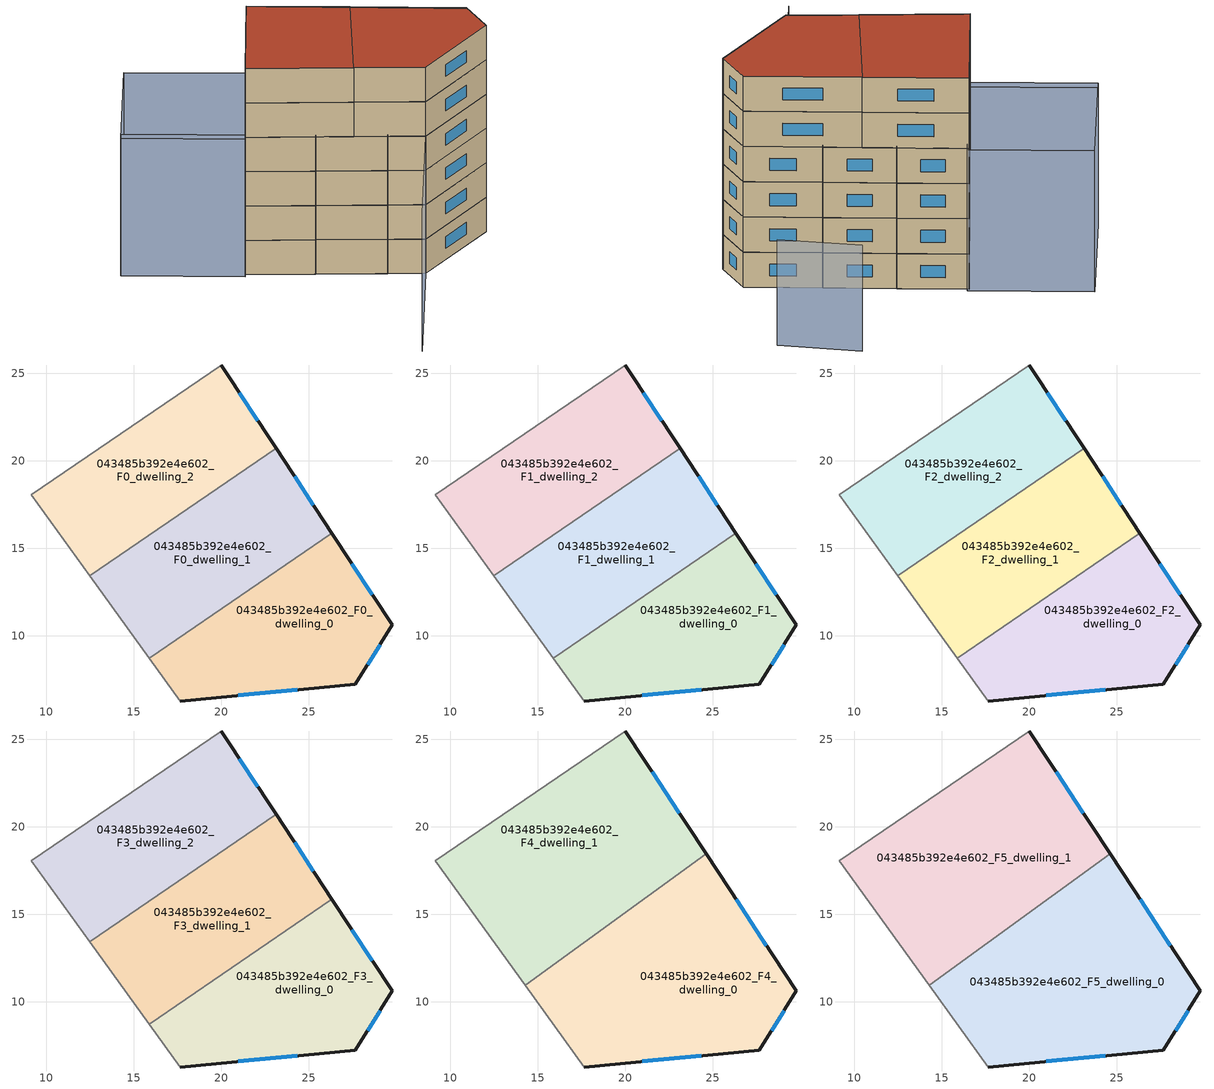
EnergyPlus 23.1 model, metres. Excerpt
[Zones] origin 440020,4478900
043485b392e4e602_F0_dwelling_0
 floor ground (EU_floor_Construction): 27.67,7.24 29.77,10.62 26.33,15.86 15.9,8.73 17.67,6.28 z0
 wall outside (EU_wall_Construction): 26.33,15.86 29.77,10.62 27.67,7.24 17.67,6.28 z0:3
 wall adiabatic (EU_wall_Construction): 17.67,6.28 15.9,8.73 z0:3
 wall to 043485b392e4e602_F0_dwelling_1 (EU_wall_Construction): 15.9,8.73 26.32,15.86 z0:3
 window (EU_Window_Construction): 27.47,14.12 28.63,12.36 / 29.07,9.5 28.36,8.36 / 24.35,6.92 20.98,6.6 z0.99:2.01
043485b392e4e602_F0_dwelling_1
 floor ground (EU_floor_Construction): 26.33,15.86 23.13,20.72 12.48,13.44 15.9,8.73 z0
 wall outside (EU_wall_Construction): 23.13,20.72 26.33,15.86 z0:3
 wall adiabatic (EU_wall_Construction): 15.9,8.73 12.48,13.44 z0:3
 wall to 043485b392e4e602_F0_dwelling_2 (EU_wall_Construction): 12.48,13.44 23.13,20.72 z0:3
 window (EU_Window_Construction): 24.19,19.11 25.27,17.47 z0.99:2.01
043485b392e4e602_F0_dwelling_2
 floor ground (EU_floor_Construction): 23.13,20.72 19.99,25.48 9.14,18.06 12.48,13.44 z0
 wall outside (EU_wall_Construction): 19.99,25.48 23.13,20.72 z0:3
 wall adiabatic (EU_wall_Construction): 12.48,13.44 9.14,18.06 19.99,25.48 z0:3
 window (EU_Window_Construction): 21.03,23.9 22.09,22.29 z0.99:2.01
043485b392e4e602_F1_dwelling_0
 floor to 043485b392e4e602_F0_dwelling_0 (EU_floor_Construction): 27.67,7.24 29.77,10.62 26.32,15.86 15.9,8.73 17.67,6.28 z3
 wall outside (EU_wall_Construction): 26.33,15.86 29.77,10.62 27.67,7.24 17.67,6.28 z3:6
 wall adiabatic (EU_wall_Construction): 17.67,6.28 15.9,8.73 z3:6
 wall to 043485b392e4e602_F1_dwelling_1 (EU_wall_Construction): 15.9,8.73 26.32,15.86 z3:6
 window (EU_Window_Construction): 27.47,14.12 28.63,12.36 / 29.07,9.5 28.36,8.36 / 24.35,6.92 20.98,6.6 z3.99:5.01
043485b392e4e602_F1_dwelling_1
 floor to 043485b392e4e602_F0_dwelling_1 (EU_floor_Construction): 26.32,15.86 23.13,20.72 12.48,13.44 15.9,8.73 z3
 wall outside (EU_wall_Construction): 23.13,20.72 26.33,15.86 z3:6
 wall adiabatic (EU_wall_Construction): 15.9,8.73 12.48,13.44 z3:6
 wall to 043485b392e4e602_F1_dwelling_2 (EU_wall_Construction): 12.48,13.44 23.13,20.72 z3:6
 window (EU_Window_Construction): 24.19,19.11 25.27,17.47 z3.99:5.01
043485b392e4e602_F1_dwelling_2
 floor to 043485b392e4e602_F0_dwelling_2 (EU_floor_Construction): 23.13,20.72 19.99,25.48 9.14,18.06 12.48,13.44 z3
 wall outside (EU_wall_Construction): 19.99,25.48 23.13,20.72 z3:6
 wall adiabatic (EU_wall_Construction): 12.48,13.44 9.14,18.06 19.99,25.48 z3:6
 window (EU_Window_Construction): 21.03,23.9 22.09,22.29 z3.99:5.01
043485b392e4e602_F2_dwelling_0
 floor to 043485b392e4e602_F1_dwelling_0 (EU_floor_Construction): 27.67,7.24 29.77,10.62 26.32,15.86 15.9,8.73 17.67,6.28 z6
 wall outside (EU_wall_Construction): 26.33,15.86 29.77,10.62 27.67,7.24 17.67,6.28 z6:9
 wall adiabatic (EU_wall_Construction): 17.67,6.28 15.9,8.73 z6:9
 wall to 043485b392e4e602_F2_dwelling_1 (EU_wall_Construction): 15.9,8.73 26.32,15.86 z6:9
 window (EU_Window_Construction): 27.47,14.12 28.63,12.36 / 29.07,9.5 28.36,8.36 / 24.35,6.92 20.98,6.6 z6.99:8.01
043485b392e4e602_F2_dwelling_1
 floor to 043485b392e4e602_F1_dwelling_1 (EU_floor_Construction): 26.32,15.86 23.13,20.72 12.48,13.44 15.9,8.73 z6
 wall outside (EU_wall_Construction): 23.13,20.72 26.33,15.86 z6:9
 wall adiabatic (EU_wall_Construction): 15.9,8.73 12.48,13.44 z6:9
 wall to 043485b392e4e602_F2_dwelling_2 (EU_wall_Construction): 12.48,13.44 23.13,20.72 z6:9
 window (EU_Window_Construction): 24.19,19.11 25.27,17.47 z6.99:8.01
043485b392e4e602_F2_dwelling_2
 floor to 043485b392e4e602_F1_dwelling_2 (EU_floor_Construction): 23.13,20.72 19.99,25.48 9.14,18.06 12.48,13.44 z6
 wall outside (EU_wall_Construction): 19.99,25.48 23.13,20.72 z6:9
 wall adiabatic (EU_wall_Construction): 12.48,13.44 9.14,18.06 19.99,25.48 z6:9
 window (EU_Window_Construction): 21.03,23.9 22.09,22.29 z6.99:8.01
043485b392e4e602_F3_dwelling_0
 floor to 043485b392e4e602_F2_dwelling_0 (EU_floor_Construction): 27.67,7.24 29.77,10.62 26.32,15.86 15.9,8.73 17.67,6.28 z9
 wall outside (EU_wall_Construction): 26.33,15.86 29.77,10.62 27.67,7.24 17.67,6.28 z9:12
 wall adiabatic (EU_wall_Construction): 17.67,6.28 15.9,8.73 z9:12
 wall to 043485b392e4e602_F3_dwelling_1 (EU_wall_Construction): 15.9,8.73 26.32,15.86 z9:12
 window (EU_Window_Construction): 27.47,14.12 28.63,12.36 / 29.07,9.5 28.36,8.36 / 24.35,6.92 20.98,6.6 z9.99:11.01
043485b392e4e602_F3_dwelling_1
 floor to 043485b392e4e602_F2_dwelling_1 (EU_floor_Construction): 26.32,15.86 23.13,20.72 12.48,13.44 15.9,8.73 z9
 wall outside (EU_wall_Construction): 23.13,20.72 26.33,15.86 z9:12
 wall adiabatic (EU_wall_Construction): 15.9,8.73 12.48,13.44 z9:12
 wall to 043485b392e4e602_F3_dwelling_2 (EU_wall_Construction): 12.48,13.44 23.13,20.72 z9:12
 window (EU_Window_Construction): 24.19,19.11 25.27,17.47 z9.99:11.01
043485b392e4e602_F3_dwelling_2
 floor to 043485b392e4e602_F2_dwelling_2 (EU_floor_Construction): 23.13,20.72 19.99,25.48 9.14,18.06 12.48,13.44 z9
 wall outside (EU_wall_Construction): 19.99,25.48 23.13,20.72 z9:12
 wall adiabatic (EU_wall_Construction): 12.48,13.44 9.14,18.06 19.99,25.48 z9:12
 window (EU_Window_Construction): 21.03,23.9 22.09,22.29 z9.99:11.01
043485b392e4e602_F4_dwelling_0
 floor to 043485b392e4e602_F3_dwelling_0 (EU_floor_Construction): 27.67,7.24 29.77,10.62 26.32,15.86 15.9,8.73 17.67,6.28 z12
 floor to 043485b392e4e602_F3_dwelling_1 (EU_floor_Construction): 26.32,15.86 24.62,18.45 14.29,10.96 15.9,8.73 z12
 wall outside (EU_wall_Construction): 24.62,18.45 29.77,10.62 27.67,7.24 17.67,6.28 z12:15
 wall adiabatic (EU_wall_Construction): 17.67,6.28 14.29,10.96 z12:15
 wall to 043485b392e4e602_F4_dwelling_1 (EU_wall_Construction): 14.29,10.95 24.62,18.45 z12:15
 window (EU_Window_Construction): 26.33,15.86 28.06,13.22 / 29.07,9.5 28.36,8.36 / 24.35,6.92 20.98,6.6 z12.99:14.01
043485b392e4e602_F4_dwelling_1
 floor to 043485b392e4e602_F3_dwelling_1 (EU_floor_Construction): 24.62,18.45 23.13,20.72 12.49,13.44 14.29,10.96 z12
 floor to 043485b392e4e602_F3_dwelling_2 (EU_floor_Construction): 23.13,20.72 19.99,25.48 9.14,18.06 12.49,13.44 z12
 wall outside (EU_wall_Construction): 19.99,25.48 24.62,18.45 z12:15
 wall adiabatic (EU_wall_Construction): 14.29,10.96 9.14,18.06 19.99,25.48 z12:15
 window (EU_Window_Construction): 21.53,23.15 23.09,20.78 z12.99:14.01
043485b392e4e602_F5_dwelling_0
 floor to 043485b392e4e602_F4_dwelling_0 (EU_floor_Construction): 27.67,7.24 29.77,10.62 24.62,18.45 14.29,10.96 17.67,6.28 z15
 wall outside (EU_wall_Construction): 24.62,18.45 29.77,10.62 27.67,7.24 17.67,6.28 z15:18
 wall adiabatic (EU_wall_Construction): 17.67,6.28 14.29,10.96 z15:18
 wall to 043485b392e4e602_F5_dwelling_1 (EU_wall_Construction): 14.29,10.95 24.62,18.45 z15:18
 window (EU_Window_Construction): 26.33,15.86 28.06,13.22 / 29.07,9.5 28.36,8.36 / 24.35,6.92 20.98,6.6 z15.99:17.01
 roof outside (EU_roof_Construction): 24.62,18.45 29.77,10.62 27.67,7.24 17.67,6.28 14.29,10.96 z18
043485b392e4e602_F5_dwelling_1
 floor to 043485b392e4e602_F4_dwelling_1 (EU_floor_Construction): 24.62,18.45 19.99,25.48 9.14,18.06 14.29,10.96 z15
 wall outside (EU_wall_Construction): 19.99,25.48 24.62,18.45 z15:18
 wall adiabatic (EU_wall_Construction): 14.29,10.96 9.14,18.06 19.99,25.48 z15:18
 window (EU_Window_Construction): 21.53,23.15 23.09,20.78 z15.99:17.01
 roof outside (EU_roof_Construction): 19.99,25.48 24.62,18.45 14.29,10.96 9.14,18.06 z18
shading: 4.03,26.71 17.67,6.28 / 17.67,6.28 4.17,-2.74 / 3.27,26.2 14.73,33.83 / 14.73,33.83 20.29,25.49 / 20.29,25.49 8.83,17.85 / 8.83,17.85 3.27,26.2 z0:12; 37.98,19.54 35.1,25.72 z0:9
[Building]
EU S2 Campaign: North Axis=0; Terrain=City; Solar Distribution=FullExterior
[Site:Location]
Madrid: Latitude=40.5; Longitude=-3.5; Time Zone=1; Elevation=609
[SizingPeriod:WeatherFileDays]
AnnualSizingPeriod: Begin Month=1; Begin Day of Month=1; End Month=12; End Day of Month=31; Day of Week for Start Day=Monday; Use Weather File Daylight Saving Period=No; Use Weather File Rain and Snow Indicators=No
[MATERIAL]
EU_InternalMass_Material: Roughness=MediumRough; Thickness=0.1; Conductivity=1; Density=1800; Specific Heat=900; Thermal Absorptance=0.9; Solar Absorptance=0.7; Visible Absorptance=0.7
[MATERIAL:NOMASS] Roughness=MediumRough; Thermal Absorptance=0.9; Solar Absorptance=0.7; Visible Absorptance=0.7
Name | Thermal Resistance
EU_wall_NoMass | 0.609216
EU_roof_NoMass | 0.513268
EU_floor_NoMass | 0.568163
[WINDOWMATERIAL:SIMPLEGLAZINGSYSTEM]
EU_Window_SimpleGlazing: UFactor=5.50606; Solar Heat Gain Coefficient=0.85; Visible Transmittance=0.85
[CONSTRUCTION]
EU_wall_Construction: EU_wall_NoMass
EU_roof_Construction: EU_roof_NoMass
EU_floor_Construction: EU_floor_NoMass
EU_InternalMass_Construction: EU_InternalMass_Material
EU_Window_Construction: EU_Window_SimpleGlazing
[ZONE] Type=1; Multiplier=1; Ceiling Height=autocalculate; Floor Area=autocalculate; Part of Total Floor Area=Yes
Name | Volume
043485b392e4e602_F0_dwelling_0; 043485b392e4e602_F1_dwelling_0; 043485b392e4e602_F2_dwelling_0; 043485b392e4e602_F3_dwelling_0 | 222.518
043485b392e4e602_F4_dwelling_0 | 333.795
043485b392e4e602_F5_dwelling_0 | 333.797
043485b392e4e602_F0_dwelling_1 | 222.532
043485b392e4e602_F1_dwelling_1; 043485b392e4e602_F2_dwelling_1; 043485b392e4e602_F3_dwelling_1 | 222.533
043485b392e4e602_F4_dwelling_1 | 333.781
043485b392e4e602_F5_dwelling_1 | 333.786
043485b392e4e602_F0_dwelling_2; 043485b392e4e602_F1_dwelling_2; 043485b392e4e602_F2_dwelling_2; 043485b392e4e602_F3_dwelling_2 | 222.53
[INTERNALMASS] Construction=EU_InternalMass_Construction
Name | Zone or ZoneList | Surface Area
043485b392e4e602_F0_dwelling_0_EU_InternalMass | 043485b392e4e602_F0_dwelling_0 | 74.1725
043485b392e4e602_F0_dwelling_1_EU_InternalMass | 043485b392e4e602_F0_dwelling_1 | 74.1777
043485b392e4e602_F0_dwelling_2_EU_InternalMass | 043485b392e4e602_F0_dwelling_2 | 74.1767
043485b392e4e602_F1_dwelling_0_EU_InternalMass | 043485b392e4e602_F1_dwelling_0 | 74.1725
043485b392e4e602_F1_dwelling_1_EU_InternalMass | 043485b392e4e602_F1_dwelling_1 | 74.1777
043485b392e4e602_F1_dwelling_2_EU_InternalMass | 043485b392e4e602_F1_dwelling_2 | 74.1767
043485b392e4e602_F2_dwelling_0_EU_InternalMass | 043485b392e4e602_F2_dwelling_0 | 74.1725
043485b392e4e602_F2_dwelling_1_EU_InternalMass | 043485b392e4e602_F2_dwelling_1 | 74.1777
043485b392e4e602_F2_dwelling_2_EU_InternalMass | 043485b392e4e602_F2_dwelling_2 | 74.1767
043485b392e4e602_F3_dwelling_0_EU_InternalMass | 043485b392e4e602_F3_dwelling_0 | 74.1725
043485b392e4e602_F3_dwelling_1_EU_InternalMass | 043485b392e4e602_F3_dwelling_1 | 74.1777
043485b392e4e602_F3_dwelling_2_EU_InternalMass | 043485b392e4e602_F3_dwelling_2 | 74.1767
043485b392e4e602_F4_dwelling_0_EU_InternalMass | 043485b392e4e602_F4_dwelling_0 | 111.266
043485b392e4e602_F4_dwelling_1_EU_InternalMass | 043485b392e4e602_F4_dwelling_1 | 111.262
043485b392e4e602_F5_dwelling_0_EU_InternalMass | 043485b392e4e602_F5_dwelling_0 | 111.266
043485b392e4e602_F5_dwelling_1_EU_InternalMass | 043485b392e4e602_F5_dwelling_1 | 111.262
[OTHEREQUIPMENT] Fuel Type=Electricity; Design Level Calculation Method=Watts/Area; Power per Zone Floor Area=1; Fraction Latent=0; Fraction Radiant=0; Fraction Lost=0; Carbon Dioxide Generation Rate=0; EndUse Subcategory=EU_Step8_InternalGains
Name | Zone or ZoneList or Space or SpaceList | Schedule
EU_Step8_InternalGain_043485b392e4e602_F0_dwelling_0_f000 | 043485b392e4e602_F0_dwelling_0 | EU_Step8_GainSchedule_043485b392e4e602_F0_dwelling_0_f000
EU_Step8_InternalGain_043485b392e4e602_F0_dwelling_1_f000 | 043485b392e4e602_F0_dwelling_1 | EU_Step8_GainSchedule_043485b392e4e602_F0_dwelling_1_f000
EU_Step8_InternalGain_043485b392e4e602_F0_dwelling_2_f000 | 043485b392e4e602_F0_dwelling_2 | EU_Step8_GainSchedule_043485b392e4e602_F0_dwelling_2_f000
EU_Step8_InternalGain_043485b392e4e602_F1_dwelling_0_f000 | 043485b392e4e602_F1_dwelling_0 | EU_Step8_GainSchedule_043485b392e4e602_F1_dwelling_0_f000
EU_Step8_InternalGain_043485b392e4e602_F1_dwelling_1_f000 | 043485b392e4e602_F1_dwelling_1 | EU_Step8_GainSchedule_043485b392e4e602_F1_dwelling_1_f000
EU_Step8_InternalGain_043485b392e4e602_F1_dwelling_2_f000 | 043485b392e4e602_F1_dwelling_2 | EU_Step8_GainSchedule_043485b392e4e602_F1_dwelling_2_f000
EU_Step8_InternalGain_043485b392e4e602_F2_dwelling_0_f000 | 043485b392e4e602_F2_dwelling_0 | EU_Step8_GainSchedule_043485b392e4e602_F2_dwelling_0_f000
EU_Step8_InternalGain_043485b392e4e602_F2_dwelling_1_f000 | 043485b392e4e602_F2_dwelling_1 | EU_Step8_GainSchedule_043485b392e4e602_F2_dwelling_1_f000
EU_Step8_InternalGain_043485b392e4e602_F2_dwelling_2_f000 | 043485b392e4e602_F2_dwelling_2 | EU_Step8_GainSchedule_043485b392e4e602_F2_dwelling_2_f000
EU_Step8_InternalGain_043485b392e4e602_F3_dwelling_0_f000 | 043485b392e4e602_F3_dwelling_0 | EU_Step8_GainSchedule_043485b392e4e602_F3_dwelling_0_f000
EU_Step8_InternalGain_043485b392e4e602_F3_dwelling_1_f000 | 043485b392e4e602_F3_dwelling_1 | EU_Step8_GainSchedule_043485b392e4e602_F3_dwelling_1_f000
EU_Step8_InternalGain_043485b392e4e602_F3_dwelling_2_f000 | 043485b392e4e602_F3_dwelling_2 | EU_Step8_GainSchedule_043485b392e4e602_F3_dwelling_2_f000
EU_Step8_InternalGain_043485b392e4e602_F4_dwelling_0_f000 | 043485b392e4e602_F4_dwelling_0 | EU_Step8_GainSchedule_043485b392e4e602_F4_dwelling_0_f000
EU_Step8_InternalGain_043485b392e4e602_F4_dwelling_1_f000 | 043485b392e4e602_F4_dwelling_1 | EU_Step8_GainSchedule_043485b392e4e602_F4_dwelling_1_f000
EU_Step8_InternalGain_043485b392e4e602_F5_dwelling_0_f000 | 043485b392e4e602_F5_dwelling_0 | EU_Step8_GainSchedule_043485b392e4e602_F5_dwelling_0_f000
EU_Step8_InternalGain_043485b392e4e602_F5_dwelling_1_f000 | 043485b392e4e602_F5_dwelling_1 | EU_Step8_GainSchedule_043485b392e4e602_F5_dwelling_1_f000
[ZONEVENTILATION:DESIGNFLOWRATE] Schedule=EU_AlwaysOn; Design Flow Rate Calculation Method=AirChanges/Hour; Air Changes per Hour=0.752966; Ventilation Type=Natural; Fan Pressure Rise=0; Fan Total Efficiency=1; Constant Term Coefficient=1; Temperature Term Coefficient=0; Velocity Term Coefficient=0; Velocity Squared Term Coefficient=0; Minimum Indoor Temperature=-100; Maximum Indoor Temperature=100; Delta Temperature=-100; Minimum Outdoor Temperature=-100; Maximum Outdoor Temperature=100; Maximum Wind Speed=40
Name | Zone or ZoneList or Space or SpaceList
EU_ConstantAir_043485b392e4e602_F0_dwelling_0 | 043485b392e4e602_F0_dwelling_0
EU_ConstantAir_043485b392e4e602_F0_dwelling_1 | 043485b392e4e602_F0_dwelling_1
EU_ConstantAir_043485b392e4e602_F0_dwelling_2 | 043485b392e4e602_F0_dwelling_2
EU_ConstantAir_043485b392e4e602_F1_dwelling_0 | 043485b392e4e602_F1_dwelling_0
EU_ConstantAir_043485b392e4e602_F1_dwelling_1 | 043485b392e4e602_F1_dwelling_1
EU_ConstantAir_043485b392e4e602_F1_dwelling_2 | 043485b392e4e602_F1_dwelling_2
EU_ConstantAir_043485b392e4e602_F2_dwelling_0 | 043485b392e4e602_F2_dwelling_0
EU_ConstantAir_043485b392e4e602_F2_dwelling_1 | 043485b392e4e602_F2_dwelling_1
EU_ConstantAir_043485b392e4e602_F2_dwelling_2 | 043485b392e4e602_F2_dwelling_2
EU_ConstantAir_043485b392e4e602_F3_dwelling_0 | 043485b392e4e602_F3_dwelling_0
EU_ConstantAir_043485b392e4e602_F3_dwelling_1 | 043485b392e4e602_F3_dwelling_1
EU_ConstantAir_043485b392e4e602_F3_dwelling_2 | 043485b392e4e602_F3_dwelling_2
EU_ConstantAir_043485b392e4e602_F4_dwelling_0 | 043485b392e4e602_F4_dwelling_0
EU_ConstantAir_043485b392e4e602_F4_dwelling_1 | 043485b392e4e602_F4_dwelling_1
EU_ConstantAir_043485b392e4e602_F5_dwelling_0 | 043485b392e4e602_F5_dwelling_0
EU_ConstantAir_043485b392e4e602_F5_dwelling_1 | 043485b392e4e602_F5_dwelling_1
[HVACTEMPLATE:THERMOSTAT] Constant Heating Setpoint=20; Constant Cooling Setpoint=50
EU_HeatOnly_043485b392e4e602_F0_dwelling_0; EU_HeatOnly_043485b392e4e602_F0_dwelling_1; EU_HeatOnly_043485b392e4e602_F0_dwelling_2; EU_HeatOnly_043485b392e4e602_F1_dwelling_0; EU_HeatOnly_043485b392e4e602_F1_dwelling_1; EU_HeatOnly_043485b392e4e602_F1_dwelling_2; EU_HeatOnly_043485b392e4e602_F2_dwelling_0; EU_HeatOnly_043485b392e4e602_F2_dwelling_1; EU_HeatOnly_043485b392e4e602_F2_dwelling_2; EU_HeatOnly_043485b392e4e602_F3_dwelling_0; EU_HeatOnly_043485b392e4e602_F3_dwelling_1; EU_HeatOnly_043485b392e4e602_F3_dwelling_2; EU_HeatOnly_043485b392e4e602_F4_dwelling_0; EU_HeatOnly_043485b392e4e602_F4_dwelling_1; EU_HeatOnly_043485b392e4e602_F5_dwelling_0; EU_HeatOnly_043485b392e4e602_F5_dwelling_1
[HVACTEMPLATE:ZONE:IDEALLOADSAIRSYSTEM] System Availability Schedule=EU_AlwaysOn; Maximum Heating Supply Air Temperature=50; Minimum Cooling Supply Air Temperature=13; Maximum Heating Supply Air Humidity Ratio=0.0156; Minimum Cooling Supply Air Humidity Ratio=0.0077; Heating Limit=NoLimit; Cooling Limit=NoLimit; Heating Availability Schedule=EU_AlwaysOn; Cooling Availability Schedule=EU_CoolingOff; Dehumidification Control Type=ConstantSensibleHeatRatio; Cooling Sensible Heat Ratio=0.7; Dehumidification Setpoint=60; Humidification Control Type=None; Humidification Setpoint=30; Outdoor Air Method=None; Outdoor Air Flow Rate per Person=0.00944; Outdoor Air Flow Rate per Zone Floor Area=0; Outdoor Air Flow Rate per Zone=0; Demand Controlled Ventilation Type=None; Outdoor Air Economizer Type=NoEconomizer; Heat Recovery Type=None; Sensible Heat Recovery Effectiveness=0.7; Latent Heat Recovery Effectiveness=0.65
Name | Template Thermostat
043485b392e4e602_F0_dwelling_0 | EU_HeatOnly_043485b392e4e602_F0_dwelling_0
043485b392e4e602_F0_dwelling_1 | EU_HeatOnly_043485b392e4e602_F0_dwelling_1
043485b392e4e602_F0_dwelling_2 | EU_HeatOnly_043485b392e4e602_F0_dwelling_2
043485b392e4e602_F1_dwelling_0 | EU_HeatOnly_043485b392e4e602_F1_dwelling_0
043485b392e4e602_F1_dwelling_1 | EU_HeatOnly_043485b392e4e602_F1_dwelling_1
043485b392e4e602_F1_dwelling_2 | EU_HeatOnly_043485b392e4e602_F1_dwelling_2
043485b392e4e602_F2_dwelling_0 | EU_HeatOnly_043485b392e4e602_F2_dwelling_0
043485b392e4e602_F2_dwelling_1 | EU_HeatOnly_043485b392e4e602_F2_dwelling_1
043485b392e4e602_F2_dwelling_2 | EU_HeatOnly_043485b392e4e602_F2_dwelling_2
043485b392e4e602_F3_dwelling_0 | EU_HeatOnly_043485b392e4e602_F3_dwelling_0
043485b392e4e602_F3_dwelling_1 | EU_HeatOnly_043485b392e4e602_F3_dwelling_1
043485b392e4e602_F3_dwelling_2 | EU_HeatOnly_043485b392e4e602_F3_dwelling_2
043485b392e4e602_F4_dwelling_0 | EU_HeatOnly_043485b392e4e602_F4_dwelling_0
043485b392e4e602_F4_dwelling_1 | EU_HeatOnly_043485b392e4e602_F4_dwelling_1
043485b392e4e602_F5_dwelling_0 | EU_HeatOnly_043485b392e4e602_F5_dwelling_0
043485b392e4e602_F5_dwelling_1 | EU_HeatOnly_043485b392e4e602_F5_dwelling_1
[SIZING:ZONE] Zone Cooling Design Supply Air Temperature Input Method=SupplyAirTemperature; Zone Cooling Design Supply Air Temperature=13; Zone Heating Design Supply Air Temperature Input Method=SupplyAirTemperature; Zone Heating Design Supply Air Temperature=50; Zone Cooling Design Supply Air Humidity Ratio=0.008; Zone Heating Design Supply Air Humidity Ratio=0.008; Cooling Design Air Flow Method=DesignDay; Cooling Design Air Flow Rate=0; Cooling Minimum Air Flow per Zone Floor Area=0.000762; Cooling Minimum Air Flow=0; Cooling Minimum Air Flow Fraction=0.2; Heating Design Air Flow Method=DesignDay; Heating Design Air Flow Rate=0; Heating Maximum Air Flow per Zone Floor Area=0.002032; Heating Maximum Air Flow=0.141576; Heating Maximum Air Flow Fraction=0.3; Account for Dedicated Outdoor Air System=No; Dedicated Outdoor Air System Control Strategy=NeutralSupplyAir; Dedicated Outdoor Air Low Setpoint Temperature for Design=autosize; Dedicated Outdoor Air High Setpoint Temperature for Design=autosize; Zone Load Sizing Method=Sensible Load Only No Latent Load; Zone Latent Cooling Design Supply Air Humidity Ratio Input Method=HumidityRatioDifference; Zone Cooling Design Supply Air Humidity Ratio Difference=0.005; Zone Latent Heating Design Supply Air Humidity Ratio Input Method=HumidityRatioDifference; Zone Humidification Design Supply Air Humidity Ratio Difference=0.005
043485b392e4e602_F0_dwelling_0; 043485b392e4e602_F0_dwelling_1; 043485b392e4e602_F0_dwelling_2; 043485b392e4e602_F1_dwelling_0; 043485b392e4e602_F1_dwelling_1; 043485b392e4e602_F1_dwelling_2; 043485b392e4e602_F2_dwelling_0; 043485b392e4e602_F2_dwelling_1; 043485b392e4e602_F2_dwelling_2; 043485b392e4e602_F3_dwelling_0; 043485b392e4e602_F3_dwelling_1; 043485b392e4e602_F3_dwelling_2; 043485b392e4e602_F4_dwelling_0; 043485b392e4e602_F4_dwelling_1; 043485b392e4e602_F5_dwelling_0; 043485b392e4e602_F5_dwelling_1
[SCHEDULE:CONSTANT]
Name | Hourly Value
EU_AlwaysOn | 1
EU_CoolingOff | 0
[SCHEDULE:FILE] Column Number=1; Rows to Skip at Top=0; Number of Hours of Data=8760; Column Separator=Comma; Interpolate to Timestep=No; Minutes per Item=60; Adjust Schedule for Daylight Savings=Yes
Name | File
EU_Step8_GainSchedule_043485b392e4e602_F0_dwelling_0_f000 | ../../schedules/043485b392e4e602/043485b392e4e602_F0_dwelling_0_f000_gain.csv
EU_Step8_GainSchedule_043485b392e4e602_F0_dwelling_1_f000 | ../../schedules/043485b392e4e602/043485b392e4e602_F0_dwelling_1_f000_gain.csv
EU_Step8_GainSchedule_043485b392e4e602_F0_dwelling_2_f000 | ../../schedules/043485b392e4e602/043485b392e4e602_F0_dwelling_2_f000_gain.csv
EU_Step8_GainSchedule_043485b392e4e602_F1_dwelling_0_f000 | ../../schedules/043485b392e4e602/043485b392e4e602_F1_dwelling_0_f000_gain.csv
EU_Step8_GainSchedule_043485b392e4e602_F1_dwelling_1_f000 | ../../schedules/043485b392e4e602/043485b392e4e602_F1_dwelling_1_f000_gain.csv
EU_Step8_GainSchedule_043485b392e4e602_F1_dwelling_2_f000 | ../../schedules/043485b392e4e602/043485b392e4e602_F1_dwelling_2_f000_gain.csv
EU_Step8_GainSchedule_043485b392e4e602_F2_dwelling_0_f000 | ../../schedules/043485b392e4e602/043485b392e4e602_F2_dwelling_0_f000_gain.csv
EU_Step8_GainSchedule_043485b392e4e602_F2_dwelling_1_f000 | ../../schedules/043485b392e4e602/043485b392e4e602_F2_dwelling_1_f000_gain.csv
EU_Step8_GainSchedule_043485b392e4e602_F2_dwelling_2_f000 | ../../schedules/043485b392e4e602/043485b392e4e602_F2_dwelling_2_f000_gain.csv
EU_Step8_GainSchedule_043485b392e4e602_F3_dwelling_0_f000 | ../../schedules/043485b392e4e602/043485b392e4e602_F3_dwelling_0_f000_gain.csv
EU_Step8_GainSchedule_043485b392e4e602_F3_dwelling_1_f000 | ../../schedules/043485b392e4e602/043485b392e4e602_F3_dwelling_1_f000_gain.csv
EU_Step8_GainSchedule_043485b392e4e602_F3_dwelling_2_f000 | ../../schedules/043485b392e4e602/043485b392e4e602_F3_dwelling_2_f000_gain.csv
EU_Step8_GainSchedule_043485b392e4e602_F4_dwelling_0_f000 | ../../schedules/043485b392e4e602/043485b392e4e602_F4_dwelling_0_f000_gain.csv
EU_Step8_GainSchedule_043485b392e4e602_F4_dwelling_1_f000 | ../../schedules/043485b392e4e602/043485b392e4e602_F4_dwelling_1_f000_gain.csv
EU_Step8_GainSchedule_043485b392e4e602_F5_dwelling_0_f000 | ../../schedules/043485b392e4e602/043485b392e4e602_F5_dwelling_0_f000_gain.csv
EU_Step8_GainSchedule_043485b392e4e602_F5_dwelling_1_f000 | ../../schedules/043485b392e4e602/043485b392e4e602_F5_dwelling_1_f000_gain.csv
